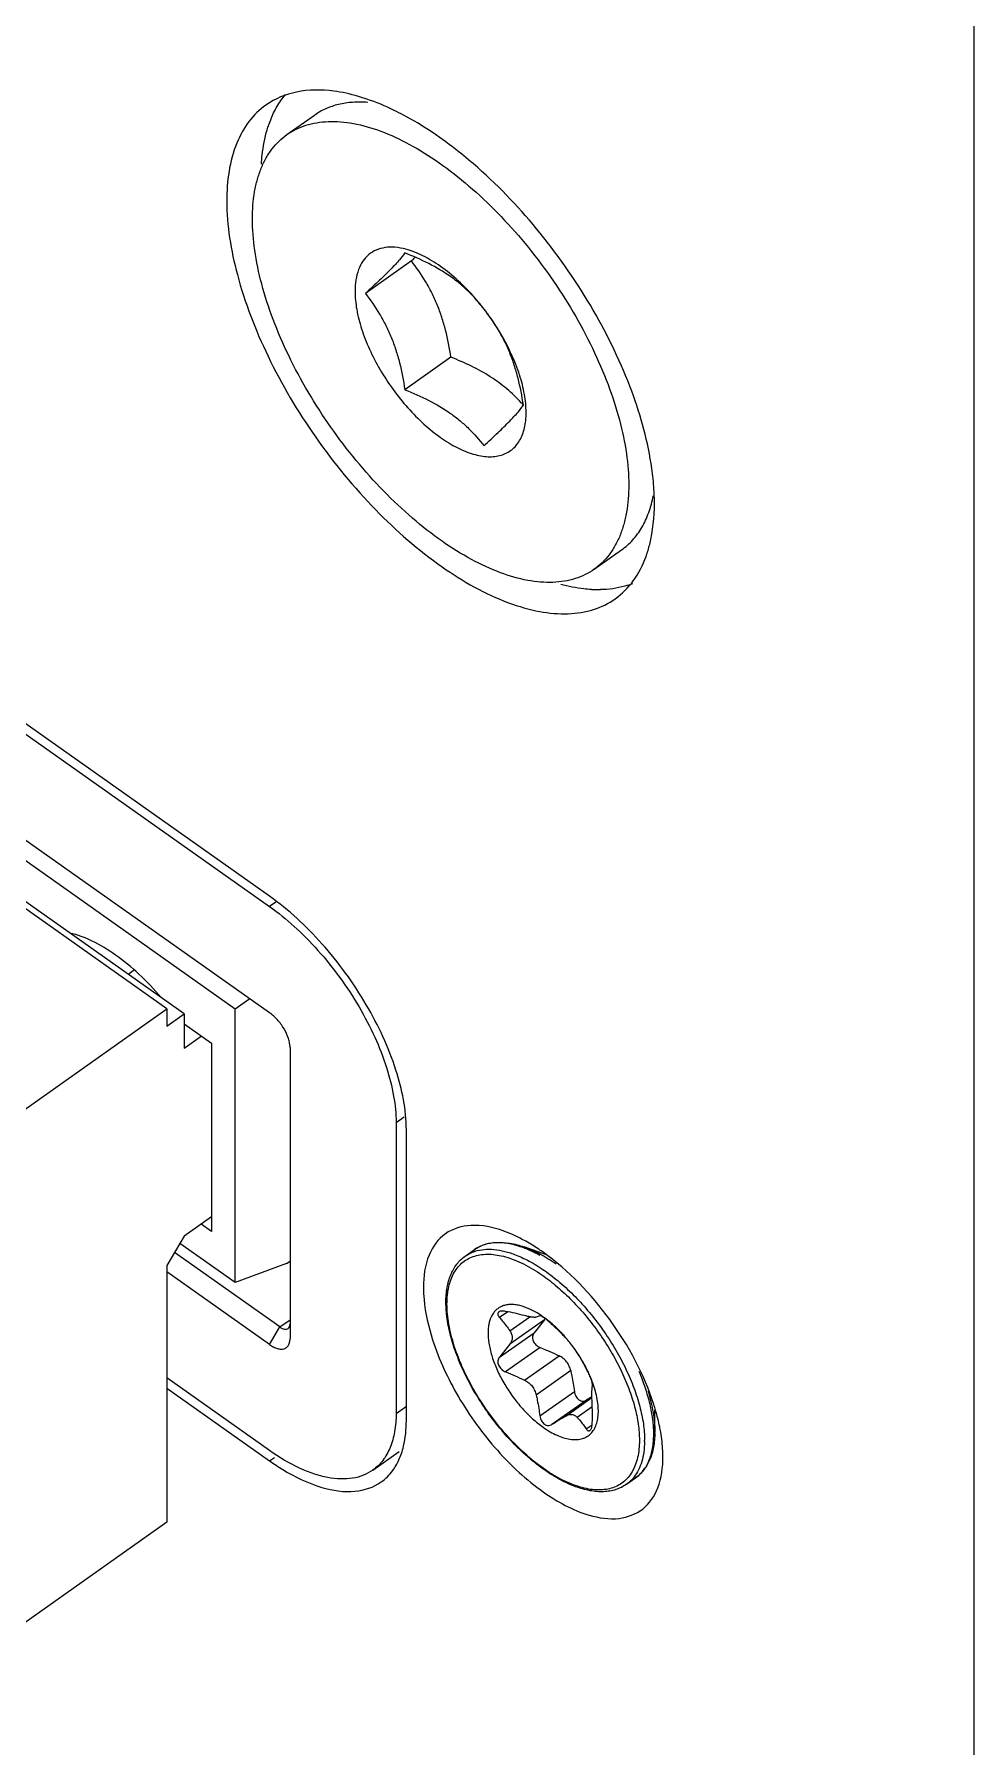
# Model space of a CAD drawing. Header units: millimetres. Extents: x 1177 to 2365, y 93 to 933.
# Drawn here: x 2127.14 to 2148.5, y 495.55 to 534.48 of the extents above; entities that cross this region are included whole.
import ezdxf

# ---------------------------------------------------------------- set-up
doc = ezdxf.new("R2010")
doc.units = ezdxf.units.MM
doc.header["$LTSCALE"] = 0.1
doc.layers.get('0').update_dxf_attribs({"lineweight": 13})

msp = doc.modelspace()

# ---------------------------------------------------------------- linework, layer by layer
for p, q in [((2148.501, 703.983), (2148.502, 463.873)), ((2132.886, 532.202), (2133.509, 532.642)), ((2135.715, 529.333), (2134.669, 528.593)), ((2137.166, 528.478), (2137.163, 528.481)), ((2137.168, 528.482), (2137.166, 528.485)), ((2136.613, 527.142), (2135.567, 526.402)), ((2132.49, 514.889), (2115.378, 526.989)), ((2115.378, 526.756), (2132.49, 514.655)), ((2114.6, 524.428), (2131.712, 512.328)), ((2115.378, 524.344), (2132.49, 512.244)), ((2130.157, 512.328), (2114.6, 523.328)), ((2130.546, 512.214), (2114.989, 523.214)), ((2139.872, 522.323), (2140.495, 522.763)), ((2132.635, 514.758), (2132.49, 514.655)), ((2129.411, 513.21), (2129.274, 513.113)), ((2123.156, 507.378), (2130.157, 512.328)), ((2130.157, 512.328), (2130.157, 511.939)), ((2131.712, 512.328), (2132.042, 512.561)), ((2131.712, 506.105), (2131.712, 512.328)), ((2130.157, 511.939), (2130.546, 512.214)), ((2130.546, 512.214), (2130.546, 511.436)), ((2130.546, 511.986), (2131.168, 511.546)), ((2130.546, 511.436), (2130.934, 511.711)), ((2131.168, 511.546), (2131.168, 507.268)), ((2132.957, 511.448), (2132.957, 504.836)), ((2135.368, 509.743), (2135.55, 509.871)), ((2135.368, 509.743), (2135.368, 503.131)), ((2135.601, 502.966), (2135.601, 509.578)), ((2131.168, 507.598), (2130.546, 507.158)), ((2131.168, 507.268), (2130.934, 507.433)), ((2130.546, 507.158), (2130.157, 506.494)), ((2131.712, 506.105), (2130.451, 506.997)), ((2138.768, 506.744), (2138.278, 506.917)), ((2130.157, 506.494), (2130.157, 500.66)), ((2132.723, 505.098), (2130.33, 506.79)), ((2132.879, 506.541), (2131.712, 506.105)), ((2132.879, 506.541), (2132.957, 506.596)), ((2136.937, 506.706), (2137.146, 506.854)), ((2132.49, 504.699), (2130.157, 506.349)), ((2137.906, 505.443), (2137.72, 505.312)), ((2137.954, 505.01), (2138.405, 505.329)), ((2138.637, 505.351), (2138.553, 505.321)), ((2132.49, 504.699), (2132.723, 505.098)), ((2132.723, 505.098), (2132.957, 505.263)), ((2137.72, 504.411), (2138.505, 504.966)), ((2138.739, 505.262), (2137.954, 504.707)), ((2138.739, 505.262), (2138.505, 504.966)), ((2138.917, 505.165), (2138.744, 505.303)), ((2137.954, 504.707), (2137.72, 504.411)), ((2138.642, 504.631), (2137.858, 504.076)), ((2138.291, 503.886), (2139.076, 504.441)), ((2132.49, 502.288), (2130.157, 503.938)), ((2139.338, 504.104), (2138.553, 503.549)), ((2130.157, 503.705), (2132.49, 502.055)), ((2138.637, 503.075), (2139.422, 503.63)), ((2139.697, 503.435), (2138.912, 502.88)), ((2139.226, 503.073), (2139.821, 503.494)), ((2135.368, 503.131), (2135.601, 503.296)), ((2139.829, 503.28), (2139.488, 503.039)), ((2141.25, 502.714), (2141.25, 503.206)), ((2139.692, 502.779), (2139.826, 502.874)), ((2134.84, 501.843), (2135.439, 502.267)), ((2132.49, 502.055), (2132.6, 502.133)), ((2140.605, 501.52), (2140.814, 501.668)), ((2130.157, 500.66), (2123.934, 496.26))]:
    msp.add_line(p, q)
for centre, radius, start, end in [((2116.123, 550.897), 29.135, 312.2565, 312.4969), ((2133.132, 524.975), 5.347, 38.7155, 40.9792), ((2133.061, 524.919), 5.437, 37.7063, 38.7174), ((2133.018, 524.886), 5.492, 34.7986, 37.7056), ((2133.025, 524.891), 5.483, 34.239, 34.7997), ((2133.074, 524.923), 5.424, 30.4883, 34.2495), ((2135.37, 523.525), 3.84, 41.1531, 42.2785), ((2136.282, 523.824), 4.959, 0.0124, 1.8784), ((2139.964, 524.567), 2.708, 266.6909, 271.0748), ((2137.443, 504.681), 2.362, 68.7676, 69.5002), ((2137.427, 503.508), 2.226, 54.7297, 56.7879), ((2137.364, 503.418), 2.336, 53.7769, 54.7325), ((2138.509, 505.438), 0.29, 322.6689, 328.4954), ((2137.05, 503.024), 2.841, 48.1732, 48.9015), ((2136.626, 502.604), 3.438, 39.6176, 40.7657), ((2136.576, 502.563), 3.502, 37.4549, 39.6145), ((2136.56, 502.55), 3.523, 36.7275, 37.4559), ((2136.542, 502.537), 3.545, 33.7779, 36.7266), ((2136.559, 502.548), 3.525, 32.4194, 33.7796), ((2136.616, 502.584), 3.458, 30.0163, 32.4251), ((2136.673, 502.617), 3.391, 28.7876, 30.0157), ((2136.763, 502.666), 3.29, 26.9429, 28.7942), ((2136.838, 502.704), 3.205, 26.1939, 26.941), ((2136.916, 502.743), 3.118, 24.7155, 26.1987), ((2137.057, 502.806), 2.963, 22.3354, 24.7326), ((2137.24, 502.881), 2.766, 20.2158, 22.3468), ((2137.329, 502.914), 2.671, 19.9022, 20.2096), ((2174.846, 446.643), 66.789, 121.62892, 121.75371), ((2166.526, 458.284), 52.453, 121.363, 121.7658), ((2136.305, 501.76), 5.169, 16.1766, 17.7473), ((2139.003, 502.673), 2.223, 359.4516, 0.0009), ((2139.044, 502.714), 2.206, 359.4516, 0.0009), ((2138.804, 502.525), 2.213, 359.1878, 0.002)]:
    msp.add_arc(centre, radius, start, end)
for points, knots in [([(2133.949, 533.191), (2133.669, 533.228), (2133.125, 533.229), (2132.615, 533.021), (2132.41, 532.876)], [0, 0, 0, 0, 0.528855, 1, 1, 1, 1]), ([(2132.603, 532.733), (2132.62, 532.768), (2132.692, 532.901), (2132.778, 533.026), (2132.85, 533.112)], [0, 0, 0, 0, 0.256529, 1, 1, 1, 1]), ([(2134.705, 533.01), (2134.64, 533.032), (2134.393, 533.11), (2134.138, 533.167), (2133.949, 533.191)], [0, 0, 0, 0, 0.262178, 1, 1, 1, 1]), ([(2135.535, 532.647), (2135.466, 532.684), (2135.196, 532.821), (2134.916, 532.938), (2134.705, 533.01)], [0, 0, 0, 0, 0.261055, 1, 1, 1, 1]), ([(2132.41, 532.876), (2132.265, 532.773), (2131.997, 532.512), (2131.603, 531.794), (2131.518, 531.143), (2131.518, 530.7)], [0, 0, 0, 0, 0.219114, 0.453005, 1, 1, 1, 1]), ([(2132.437, 532.314), (2132.449, 532.351), (2132.494, 532.494), (2132.552, 532.634), (2132.603, 532.733)], [0, 0, 0, 0, 0.257808, 1, 1, 1, 1]), ([(2134.725, 532.934), (2134.61, 532.943), (2134.387, 532.946), (2134.063, 532.899), (2133.767, 532.8), (2133.59, 532.7), (2133.509, 532.642)], [0, 0, 0, 0, 0.27076, 0.524388, 0.765511, 1, 1, 1, 1]), ([(2137.223, 531.453), (2137.086, 531.574), (2136.558, 532.018), (2135.983, 532.409), (2135.535, 532.647)], [0, 0, 0, 0, 0.265033, 1, 1, 1, 1]), ([(2132.101, 530.287), (2132.101, 530.495), (2132.123, 530.799), (2132.209, 531.182), (2132.296, 531.439), (2132.407, 531.671), (2132.543, 531.878), (2132.702, 532.057), (2132.823, 532.157), (2132.886, 532.202)], [0, 0, 0, 0, 0.289417, 0.42228, 0.547849, 0.667052, 0.7811, 0.891496, 1, 1, 1, 1]), ([(2132.305, 531.535), (2132.309, 531.604), (2132.332, 531.867), (2132.382, 532.128), (2132.437, 532.314)], [0, 0, 0, 0, 0.26266, 1, 1, 1, 1]), ([(2132.886, 532.202), (2132.952, 532.248), (2133.091, 532.331), (2133.319, 532.422), (2133.566, 532.481), (2133.831, 532.506), (2134.111, 532.499), (2134.514, 532.444), (2135.048, 532.288), (2135.701, 531.984), (2136.37, 531.564), (2137.039, 531.04), (2137.692, 530.424), (2138.313, 529.731), (2138.887, 528.977), (2139.4, 528.181), (2139.839, 527.363), (2140.193, 526.542), (2140.454, 525.74), (2140.616, 524.974), (2140.657, 524.475), (2140.657, 524.237)], [0, 0, 0, 0, 0.019149, 0.038649, 0.058825, 0.079954, 0.102257, 0.125894, 0.177492, 0.23509, 0.298376, 0.366617, 0.438787, 0.513656, 0.589869, 0.666009, 0.740665, 0.812489, 0.88027, 0.943005, 1, 1, 1, 1]), ([(2141.183, 524.612), (2141.099, 525.211), (2140.753, 526.46), (2139.883, 528.262), (2138.701, 529.977), (2137.738, 530.998), (2137.223, 531.453)], [0, 0, 0, 0, 0.225858, 0.479239, 0.743591, 1, 1, 1, 1]), ([(2131.518, 530.7), (2131.518, 530.134), (2131.723, 528.909), (2132.428, 527.094), (2133.497, 525.29), (2134.831, 523.668), (2136.304, 522.378), (2137.605, 521.637), (2138.6, 521.345), (2139.259, 521.285), (2139.854, 521.376), (2140.2, 521.544), (2140.349, 521.649)], [0, 0, 0, 0, 0.119629, 0.259294, 0.410156, 0.561319, 0.701758, 0.82256, 0.874234, 0.920158, 0.961427, 1, 1, 1, 1]), ([(2139.872, 522.323), (2139.807, 522.277), (2139.668, 522.194), (2139.44, 522.103), (2139.192, 522.044), (2138.928, 522.019), (2138.648, 522.026), (2138.245, 522.081), (2137.711, 522.237), (2137.057, 522.541), (2136.388, 522.96), (2135.719, 523.485), (2135.066, 524.101), (2134.445, 524.794), (2133.871, 525.548), (2133.359, 526.344), (2132.92, 527.162), (2132.566, 527.982), (2132.304, 528.785), (2132.142, 529.551), (2132.101, 530.05), (2132.101, 530.287)], [0, 0, 0, 0, 0.019149, 0.038649, 0.058825, 0.079954, 0.102257, 0.125894, 0.177492, 0.23509, 0.298376, 0.366617, 0.438787, 0.513656, 0.589869, 0.666009, 0.740665, 0.812489, 0.88027, 0.943005, 1, 1, 1, 1]), ([(2135.589, 529.598), (2135.508, 529.619), (2135.351, 529.648), (2135.122, 529.644), (2134.917, 529.589), (2134.741, 529.482), (2134.603, 529.327), (2134.504, 529.129), (2134.446, 528.894), (2134.435, 528.726), (2134.435, 528.637)], [0, 0, 0, 0, 0.13896, 0.264025, 0.378766, 0.488706, 0.600489, 0.72029, 0.852666, 1, 1, 1, 1]), ([(2135.567, 529.514), (2135.53, 529.46), (2135.431, 529.335), (2135.237, 529.128), (2134.976, 528.875), (2134.777, 528.692), (2134.669, 528.593)], [0, 0, 0, 0, 0.153003, 0.370385, 0.657773, 1, 1, 1, 1]), ([(2137.363, 528.244), (2137.257, 528.379), (2137.084, 528.576), (2136.822, 528.814), (2136.527, 529.04), (2136.111, 529.286), (2135.752, 529.441), (2135.567, 529.514)], [0, 0, 0, 0, 0.231544, 0.351612, 0.475091, 0.732117, 1, 1, 1, 1]), ([(2137.166, 528.485), (2137.045, 528.624), (2136.796, 528.882), (2136.397, 529.208), (2135.998, 529.453), (2135.722, 529.563), (2135.589, 529.598)], [0, 0, 0, 0, 0.283113, 0.548501, 0.788988, 1, 1, 1, 1]), ([(2136.613, 527.142), (2136.583, 527.349), (2136.525, 527.655), (2136.411, 528.051), (2136.307, 528.336), (2136.184, 528.607), (2135.997, 528.946), (2135.832, 529.183), (2135.715, 529.333)], [0, 0, 0, 0, 0.260883, 0.389245, 0.515674, 0.63991, 0.761917, 1, 1, 1, 1]), ([(2134.435, 528.637), (2134.435, 528.502), (2134.464, 528.213), (2134.578, 527.773), (2134.758, 527.313), (2134.999, 526.851), (2135.292, 526.405), (2135.625, 525.991), (2135.986, 525.624), (2136.362, 525.318), (2136.738, 525.085), (2137.052, 524.954), (2137.291, 524.897), (2137.456, 524.878), (2137.61, 524.883), (2137.753, 524.91), (2137.884, 524.962), (2137.999, 525.036), (2138.099, 525.132), (2138.211, 525.292), (2138.283, 525.489), (2138.318, 525.707), (2138.324, 525.826), (2138.324, 525.887)], [0, 0, 0, 0, 0.061235, 0.129852, 0.204517, 0.283364, 0.364218, 0.444756, 0.522683, 0.595886, 0.662619, 0.721733, 0.748357, 0.773095, 0.796141, 0.817805, 0.838519, 0.858811, 0.87926, 0.900425, 0.946581, 0.97233, 1, 1, 1, 1]), ([(2134.669, 528.593), (2134.785, 528.443), (2134.95, 528.206), (2135.137, 527.867), (2135.261, 527.596), (2135.365, 527.311), (2135.478, 526.915), (2135.536, 526.609), (2135.567, 526.402)], [0, 0, 0, 0, 0.238083, 0.360089, 0.484325, 0.610755, 0.739117, 1, 1, 1, 1]), ([(2138.261, 526.053), (2138.231, 526.259), (2138.173, 526.565), (2138.059, 526.962), (2137.955, 527.246), (2137.832, 527.517), (2137.645, 527.857), (2137.48, 528.093), (2137.363, 528.244)], [0, 0, 0, 0, 0.260883, 0.389245, 0.515675, 0.639911, 0.761917, 1, 1, 1, 1]), ([(2138.324, 525.887), (2138.324, 526.024), (2138.294, 526.314), (2138.18, 526.757), (2137.997, 527.219), (2137.838, 527.523), (2137.749, 527.675)], [0, 0, 0, 0, 0.216021, 0.45819, 0.721741, 1, 1, 1, 1]), ([(2138.211, 526.108), (2138.11, 526.219), (2137.89, 526.434), (2137.509, 526.713), (2137.078, 526.949), (2136.771, 527.081), (2136.613, 527.142)], [0, 0, 0, 0, 0.233917, 0.478986, 0.735235, 1, 1, 1, 1]), ([(2135.567, 526.402), (2135.752, 526.33), (2136.111, 526.175), (2136.527, 525.929), (2136.822, 525.702), (2137.084, 525.465), (2137.257, 525.268), (2137.363, 525.132)], [0, 0, 0, 0, 0.267883, 0.524909, 0.648388, 0.768456, 1, 1, 1, 1]), ([(2137.363, 525.132), (2137.472, 525.231), (2137.671, 525.414), (2137.932, 525.667), (2138.125, 525.874), (2138.224, 525.999), (2138.261, 526.053)], [0, 0, 0, 0, 0.342226, 0.629615, 0.846997, 1, 1, 1, 1]), ([(2141.238, 523.986), (2141.236, 524.037), (2141.226, 524.246), (2141.205, 524.455), (2141.183, 524.612)], [0, 0, 0, 0, 0.242221, 1, 1, 1, 1]), ([(2140.657, 524.237), (2140.657, 524.03), (2140.636, 523.726), (2140.55, 523.343), (2140.463, 523.086), (2140.351, 522.854), (2140.216, 522.647), (2140.057, 522.468), (2139.936, 522.368), (2139.872, 522.323)], [0, 0, 0, 0, 0.289417, 0.42228, 0.547849, 0.667052, 0.7811, 0.891496, 1, 1, 1, 1]), ([(2140.495, 522.763), (2140.587, 522.828), (2140.76, 522.982), (2140.968, 523.272), (2141.125, 523.615), (2141.192, 523.867), (2141.218, 523.999)], [0, 0, 0, 0, 0.230928, 0.470152, 0.724759, 1, 1, 1, 1]), ([(2141.051, 522.615), (2141.083, 522.704), (2141.201, 523.097), (2141.241, 523.51), (2141.241, 523.825)], [0, 0, 0, 0, 0.231866, 1, 1, 1, 1]), ([(2140.349, 521.649), (2140.507, 521.761), (2140.797, 522.053), (2140.98, 522.418), (2141.051, 522.615)], [0, 0, 0, 0, 0.480979, 1, 1, 1, 1]), ([(2139.807, 521.863), (2139.751, 521.866), (2139.517, 521.887), (2139.285, 521.933), (2139.112, 521.979)], [0, 0, 0, 0, 0.238894, 1, 1, 1, 1]), ([(2140.741, 521.994), (2140.685, 521.973), (2140.451, 521.895), (2140.202, 521.863), (2140.015, 521.859)], [0, 0, 0, 0, 0.2405, 1, 1, 1, 1]), ([(2135.601, 509.578), (2135.601, 510.037), (2135.393, 511.038), (2134.722, 512.473), (2133.746, 513.818), (2132.927, 514.58), (2132.49, 514.889)], [0, 0, 0, 0, 0.217664, 0.47535, 0.746331, 1, 1, 1, 1]), ([(2132.49, 514.655), (2132.686, 514.517), (2133.072, 514.203), (2133.607, 513.66), (2134.1, 513.047), (2134.533, 512.386), (2134.89, 511.703), (2135.157, 511.022), (2135.324, 510.37), (2135.368, 509.944), (2135.368, 509.743)], [0, 0, 0, 0, 0.122847, 0.253621, 0.388778, 0.524463, 0.656784, 0.782086, 0.897239, 1, 1, 1, 1]), ([(2128.99, 513.553), (2128.822, 513.672), (2128.491, 513.873), (2128.128, 514.011), (2127.953, 514.051)], [0, 0, 0, 0, 0.535191, 1, 1, 1, 1]), ([(2130.027, 512.585), (2129.869, 512.772), (2129.543, 513.117), (2129.177, 513.42), (2128.99, 513.553)], [0, 0, 0, 0, 0.516581, 1, 1, 1, 1]), ([(2132.957, 511.448), (2132.957, 511.48), (2132.95, 511.549), (2132.912, 511.696), (2132.825, 511.882), (2132.679, 512.083), (2132.556, 512.198), (2132.49, 512.244)], [0, 0, 0, 0, 0.102808, 0.218186, 0.475686, 0.74646, 1, 1, 1, 1]), ([(2137.805, 507.28), (2137.571, 507.363), (2137.118, 507.464), (2136.448, 507.274), (2136.046, 506.706), (2135.99, 506.245), (2135.99, 505.997)], [0, 0, 0, 0, 0.274832, 0.499949, 0.72532, 1, 1, 1, 1]), ([(2138.319, 507.044), (2138.275, 507.068), (2138.109, 507.157), (2137.936, 507.234), (2137.805, 507.28)], [0, 0, 0, 0, 0.261831, 1, 1, 1, 1]), ([(2137.146, 506.854), (2137.182, 506.88), (2137.258, 506.925), (2137.426, 506.993), (2137.663, 507.033), (2137.968, 507.01), (2138.174, 506.954), (2138.278, 506.917)], [0, 0, 0, 0, 0.11172, 0.224764, 0.460277, 0.716637, 1, 1, 1, 1]), ([(2138.27, 506.894), (2138.164, 506.934), (2138.004, 506.981), (2137.792, 507.01), (2137.644, 507.014), (2137.505, 507.001), (2137.374, 506.97), (2137.254, 506.922), (2137.181, 506.879), (2137.146, 506.854)], [0, 0, 0, 0, 0.290876, 0.424091, 0.549759, 0.66878, 0.782404, 0.892197, 1, 1, 1, 1]), ([(2138.278, 506.917), (2138.402, 506.873), (2138.654, 506.759), (2138.889, 506.612), (2139.008, 506.529)], [0, 0, 0, 0, 0.47494, 1, 1, 1, 1]), ([(2138.64, 506.721), (2138.612, 506.737), (2138.501, 506.797), (2138.385, 506.849), (2138.298, 506.883)], [0, 0, 0, 0, 0.259433, 1, 1, 1, 1]), ([(2138.713, 506.794), (2138.68, 506.817), (2138.552, 506.906), (2138.419, 506.988), (2138.319, 507.044)], [0, 0, 0, 0, 0.257153, 1, 1, 1, 1]), ([(2136.501, 505.66), (2136.501, 505.771), (2136.516, 505.983), (2136.596, 506.279), (2136.713, 506.489), (2136.833, 506.625), (2136.901, 506.681), (2136.937, 506.706)], [0, 0, 0, 0, 0.283363, 0.539723, 0.775236, 0.88828, 1, 1, 1, 1]), ([(2136.525, 505.619), (2136.525, 505.687), (2136.531, 505.82), (2136.561, 506.009), (2136.612, 506.181), (2136.683, 506.333), (2136.774, 506.464), (2136.884, 506.572), (2137.012, 506.656), (2137.156, 506.715), (2137.315, 506.748), (2137.487, 506.755), (2137.669, 506.736), (2137.861, 506.693), (2138.061, 506.625), (2138.344, 506.498), (2138.549, 506.373), (2138.684, 506.28)], [0, 0, 0, 0, 0.068691, 0.13262, 0.192075, 0.247668, 0.300282, 0.351078, 0.401416, 0.45271, 0.506263, 0.563146, 0.624139, 0.689741, 0.760191, 0.835521, 1, 1, 1, 1]), ([(2136.937, 506.706), (2136.971, 506.73), (2137.043, 506.773), (2137.122, 506.805), (2137.162, 506.818)], [0, 0, 0, 0, 0.49553, 1, 1, 1, 1]), ([(2137.162, 506.818), (2137.228, 506.839), (2137.372, 506.867), (2137.601, 506.864), (2137.846, 506.82), (2138.011, 506.766), (2138.095, 506.733)], [0, 0, 0, 0, 0.218999, 0.456051, 0.715639, 1, 1, 1, 1]), ([(2138.095, 506.733), (2138.212, 506.687), (2138.451, 506.571), (2138.674, 506.428), (2138.787, 506.348)], [0, 0, 0, 0, 0.477167, 1, 1, 1, 1]), ([(2141.228, 503.335), (2141.007, 504.026), (2140.308, 505.315), (2139.298, 506.38), (2138.713, 506.794)], [0, 0, 0, 0, 0.502925, 1, 1, 1, 1]), ([(2138.684, 506.28), (2138.804, 506.197), (2139.04, 506.012), (2139.259, 505.807), (2139.367, 505.697)], [0, 0, 0, 0, 0.485818, 1, 1, 1, 1]), ([(2138.787, 506.348), (2138.908, 506.261), (2139.147, 506.071), (2139.368, 505.859), (2139.477, 505.746)], [0, 0, 0, 0, 0.486555, 1, 1, 1, 1]), ([(2135.99, 505.997), (2135.99, 505.905), (2136.011, 505.502), (2136.103, 505.105), (2136.198, 504.808)], [0, 0, 0, 0, 0.227812, 1, 1, 1, 1]), ([(2139.477, 505.746), (2139.59, 505.629), (2139.807, 505.383), (2140.104, 504.99), (2140.369, 504.575), (2140.595, 504.149), (2140.778, 503.723), (2140.912, 503.305), (2140.996, 502.908), (2141.017, 502.648), (2141.017, 502.525)], [0, 0, 0, 0, 0.13373, 0.269667, 0.405332, 0.538258, 0.666097, 0.786739, 0.898442, 1, 1, 1, 1]), ([(2140.605, 501.52), (2140.568, 501.494), (2140.491, 501.448), (2140.364, 501.397), (2140.227, 501.364), (2140.03, 501.344), (2139.764, 501.367), (2139.432, 501.462), (2139.088, 501.621), (2138.737, 501.839), (2138.388, 502.112), (2138.047, 502.432), (2137.723, 502.792), (2137.424, 503.184), (2137.157, 503.598), (2136.929, 504.024), (2136.744, 504.451), (2136.607, 504.871), (2136.522, 505.272), (2136.501, 505.535), (2136.501, 505.66)], [0, 0, 0, 0, 0.020397, 0.041045, 0.062241, 0.084226, 0.131243, 0.183331, 0.240923, 0.303859, 0.371524, 0.44298, 0.517062, 0.592464, 0.667813, 0.74174, 0.812946, 0.880281, 0.942827, 1, 1, 1, 1]), ([(2140.9, 502.525), (2140.9, 502.456), (2140.894, 502.322), (2140.863, 502.132), (2140.812, 501.959), (2140.739, 501.806), (2140.647, 501.675), (2140.535, 501.567), (2140.405, 501.483), (2140.259, 501.426), (2140.098, 501.395), (2139.924, 501.389), (2139.739, 501.41), (2139.544, 501.457), (2139.342, 501.528), (2139.134, 501.624), (2138.922, 501.743), (2138.63, 501.936), (2138.27, 502.228), (2137.864, 502.641), (2137.489, 503.107), (2137.16, 503.609), (2136.889, 504.129), (2136.686, 504.646), (2136.558, 505.142), (2136.525, 505.466), (2136.525, 505.619)], [0, 0, 0, 0, 0.027667, 0.0534, 0.077319, 0.099676, 0.120837, 0.141282, 0.16157, 0.182278, 0.203938, 0.226978, 0.25171, 0.278327, 0.306919, 0.33749, 0.369975, 0.404252, 0.477438, 0.555347, 0.635866, 0.716701, 0.795531, 0.87018, 0.938782, 1, 1, 1, 1]), ([(2138.647, 505.371), (2138.57, 505.421), (2138.42, 505.506), (2138.224, 505.578), (2138.076, 505.605), (2137.974, 505.61), (2137.879, 505.601), (2137.791, 505.577), (2137.712, 505.539), (2137.643, 505.487), (2137.584, 505.421), (2137.518, 505.314), (2137.477, 505.184), (2137.459, 505.042), (2137.456, 504.877), (2137.484, 504.653), (2137.56, 504.372), (2137.679, 504.08), (2137.834, 503.787), (2138.021, 503.505), (2138.234, 503.243), (2138.463, 503.011), (2138.629, 502.877), (2138.713, 502.818)], [0, 0, 0, 0, 0.064971, 0.122253, 0.148036, 0.172034, 0.194484, 0.215738, 0.236256, 0.256576, 0.27726, 0.298829, 0.346105, 0.372451, 0.400735, 0.463065, 0.53255, 0.607826, 0.687053, 0.768102, 0.848727, 0.926705, 1, 1, 1, 1]), ([(2137.707, 505.44), (2137.702, 505.437), (2137.694, 505.43), (2137.686, 505.416), (2137.682, 505.401), (2137.682, 505.384), (2137.686, 505.366), (2137.697, 505.341), (2137.71, 505.323), (2137.72, 505.312)], [0, 0, 0, 0, 0.110855, 0.215586, 0.320689, 0.432235, 0.554543, 0.689895, 1, 1, 1, 1]), ([(2137.858, 505.452), (2137.842, 505.455), (2137.813, 505.46), (2137.772, 505.46), (2137.736, 505.455), (2137.715, 505.446), (2137.707, 505.44)], [0, 0, 0, 0, 0.299606, 0.570155, 0.803995, 1, 1, 1, 1]), ([(2138.291, 505.355), (2138.22, 505.374), (2138.076, 505.409), (2137.931, 505.438), (2137.858, 505.452)], [0, 0, 0, 0, 0.496183, 1, 1, 1, 1]), ([(2138.553, 505.321), (2138.548, 505.319), (2138.537, 505.316), (2138.516, 505.315), (2138.49, 505.316), (2138.445, 505.321), (2138.378, 505.333), (2138.322, 505.347), (2138.291, 505.355)], [0, 0, 0, 0, 0.057755, 0.134498, 0.232002, 0.350625, 0.645397, 1, 1, 1, 1]), ([(2138.741, 505.297), (2138.729, 505.306), (2138.706, 505.321), (2138.679, 505.337), (2138.661, 505.346), (2138.651, 505.35), (2138.644, 505.352), (2138.639, 505.352), (2138.637, 505.351)], [0, 0, 0, 0, 0.385223, 0.686099, 0.800606, 0.890472, 0.956182, 1, 1, 1, 1]), ([(2139.367, 505.697), (2139.479, 505.582), (2139.695, 505.342), (2139.99, 504.956), (2140.253, 504.548), (2140.479, 504.128), (2140.661, 503.708), (2140.796, 503.296), (2140.879, 502.903), (2140.9, 502.647), (2140.9, 502.525)], [0, 0, 0, 0, 0.133301, 0.269057, 0.404732, 0.537791, 0.665818, 0.786638, 0.898451, 1, 1, 1, 1]), ([(2132.723, 505.098), (2132.741, 505.085), (2132.775, 505.065), (2132.827, 505.046), (2132.875, 505.043), (2132.903, 505.054), (2132.914, 505.062)], [0, 0, 0, 0, 0.312078, 0.579925, 0.804194, 1, 1, 1, 1]), ([(2132.914, 505.062), (2132.928, 505.072), (2132.952, 505.105), (2132.957, 505.145), (2132.957, 505.166)], [0, 0, 0, 0, 0.450324, 1, 1, 1, 1]), ([(2137.72, 505.312), (2137.741, 505.288), (2137.823, 505.19), (2137.9, 505.089), (2137.954, 505.01)], [0, 0, 0, 0, 0.247438, 1, 1, 1, 1]), ([(2137.954, 505.01), (2137.97, 504.986), (2137.997, 504.937), (2138.012, 504.855), (2137.997, 504.775), (2137.971, 504.729), (2137.954, 504.707)], [0, 0, 0, 0, 0.264079, 0.510377, 0.751355, 1, 1, 1, 1]), ([(2138.505, 504.966), (2138.495, 504.954), (2138.479, 504.927), (2138.466, 504.881), (2138.467, 504.831), (2138.481, 504.781), (2138.508, 504.733), (2138.558, 504.676), (2138.607, 504.645), (2138.642, 504.631)], [0, 0, 0, 0, 0.110057, 0.22212, 0.339197, 0.463156, 0.59368, 0.728683, 1, 1, 1, 1]), ([(2138.912, 505.157), (2138.885, 505.182), (2138.829, 505.23), (2138.771, 505.276), (2138.741, 505.297)], [0, 0, 0, 0, 0.504225, 1, 1, 1, 1]), ([(2139.226, 504.845), (2139.202, 504.872), (2139.101, 504.98), (2138.994, 505.083), (2138.912, 505.157)], [0, 0, 0, 0, 0.25181, 1, 1, 1, 1]), ([(2139.23, 504.849), (2139.207, 504.875), (2139.117, 504.977), (2139.02, 505.073), (2138.944, 505.141)], [0, 0, 0, 0, 0.254991, 1, 1, 1, 1]), ([(2132.49, 504.699), (2132.519, 504.679), (2132.576, 504.644), (2132.664, 504.607), (2132.745, 504.591), (2132.819, 504.598), (2132.881, 504.629), (2132.926, 504.683), (2132.952, 504.754), (2132.957, 504.808), (2132.957, 504.836)], [0, 0, 0, 0, 0.165276, 0.312003, 0.439056, 0.549496, 0.65067, 0.753356, 0.867921, 1, 1, 1, 1]), ([(2136.198, 504.808), (2136.343, 504.355), (2136.76, 503.462), (2137.615, 502.286), (2138.614, 501.355), (2139.381, 500.93), (2139.754, 500.82)], [0, 0, 0, 0, 0.259454, 0.532292, 0.787691, 1, 1, 1, 1]), ([(2138.642, 504.631), (2138.716, 504.602), (2138.862, 504.542), (2139.005, 504.476), (2139.076, 504.441)], [0, 0, 0, 0, 0.501557, 1, 1, 1, 1]), ([(2137.72, 504.411), (2137.711, 504.399), (2137.694, 504.373), (2137.681, 504.326), (2137.682, 504.276), (2137.696, 504.226), (2137.723, 504.178), (2137.773, 504.121), (2137.822, 504.09), (2137.858, 504.076)], [0, 0, 0, 0, 0.110068, 0.222131, 0.339198, 0.463146, 0.593666, 0.728661, 1, 1, 1, 1]), ([(2139.338, 504.104), (2139.33, 504.14), (2139.306, 504.211), (2139.249, 504.307), (2139.171, 504.386), (2139.108, 504.425), (2139.076, 504.441)], [0, 0, 0, 0, 0.251581, 0.503216, 0.753149, 1, 1, 1, 1]), ([(2139.692, 504.155), (2139.677, 504.185), (2139.613, 504.305), (2139.545, 504.423), (2139.488, 504.508)], [0, 0, 0, 0, 0.247844, 1, 1, 1, 1]), ([(2139.829, 503.82), (2139.829, 503.827), (2139.825, 503.844), (2139.816, 503.874), (2139.802, 503.912), (2139.784, 503.958), (2139.763, 504.008), (2139.732, 504.075), (2139.708, 504.124), (2139.692, 504.155)], [0, 0, 0, 0, 0.05513, 0.14163, 0.257024, 0.395661, 0.548948, 0.706818, 1, 1, 1, 1]), ([(2137.858, 504.076), (2137.931, 504.047), (2138.077, 503.987), (2138.221, 503.921), (2138.291, 503.886)], [0, 0, 0, 0, 0.501559, 1, 1, 1, 1]), ([(2138.291, 503.886), (2138.324, 503.87), (2138.386, 503.831), (2138.464, 503.752), (2138.522, 503.656), (2138.545, 503.586), (2138.553, 503.549)], [0, 0, 0, 0, 0.246851, 0.496784, 0.748419, 1, 1, 1, 1]), ([(2138.713, 502.818), (2138.764, 502.781), (2138.866, 502.715), (2139.021, 502.635), (2139.172, 502.576), (2139.315, 502.542), (2139.45, 502.532), (2139.574, 502.546), (2139.685, 502.587), (2139.78, 502.652), (2139.857, 502.74), (2139.914, 502.85), (2139.951, 502.979), (2139.969, 503.124), (2139.966, 503.284), (2139.944, 503.457), (2139.902, 503.638), (2139.863, 503.761), (2139.84, 503.823)], [0, 0, 0, 0, 0.078767, 0.152119, 0.219599, 0.281185, 0.337226, 0.388594, 0.436757, 0.483697, 0.531628, 0.582577, 0.638071, 0.699044, 0.765901, 0.838622, 0.916853, 1, 1, 1, 1]), ([(2139.338, 504.104), (2139.347, 504.065), (2139.38, 503.908), (2139.405, 503.749), (2139.422, 503.63)], [0, 0, 0, 0, 0.249654, 1, 1, 1, 1]), ([(2139.825, 503.687), (2139.829, 503.71), (2139.833, 503.755), (2139.831, 503.799), (2139.829, 503.82)], [0, 0, 0, 0, 0.528672, 1, 1, 1, 1]), ([(2141.226, 502.673), (2141.226, 502.781), (2141.21, 503.007), (2141.145, 503.353), (2141.04, 503.716), (2140.947, 503.96), (2140.894, 504.083)], [0, 0, 0, 0, 0.222264, 0.464427, 0.724574, 1, 1, 1, 1]), ([(2138.553, 503.549), (2138.562, 503.51), (2138.595, 503.353), (2138.621, 503.194), (2138.637, 503.075)], [0, 0, 0, 0, 0.249653, 1, 1, 1, 1]), ([(2139.422, 503.63), (2139.427, 503.592), (2139.445, 503.537), (2139.486, 503.476), (2139.524, 503.441), (2139.567, 503.418), (2139.612, 503.409), (2139.657, 503.415), (2139.684, 503.427), (2139.697, 503.435)], [0, 0, 0, 0, 0.283045, 0.419024, 0.547303, 0.666884, 0.779448, 0.888986, 1, 1, 1, 1]), ([(2139.825, 503.384), (2139.823, 503.418), (2139.821, 503.481), (2139.82, 503.567), (2139.82, 503.627), (2139.822, 503.665), (2139.824, 503.68), (2139.825, 503.687)], [0, 0, 0, 0, 0.333984, 0.623167, 0.848236, 0.933364, 1, 1, 1, 1]), ([(2139.829, 502.92), (2139.831, 502.998), (2139.833, 503.153), (2139.829, 503.307), (2139.825, 503.384)], [0, 0, 0, 0, 0.502301, 1, 1, 1, 1]), ([(2141.097, 503.635), (2141.145, 503.477), (2141.22, 503.174), (2141.25, 502.862), (2141.25, 502.714)], [0, 0, 0, 0, 0.527328, 1, 1, 1, 1]), ([(2135.368, 503.131), (2135.368, 502.992), (2135.349, 502.727), (2135.251, 502.361), (2135.084, 502.058), (2134.926, 501.904), (2134.84, 501.843)], [0, 0, 0, 0, 0.289808, 0.548321, 0.781382, 1, 1, 1, 1]), ([(2138.637, 503.075), (2138.643, 503.037), (2138.665, 502.966), (2138.712, 502.907), (2138.741, 502.887)], [0, 0, 0, 0, 0.518725, 1, 1, 1, 1]), ([(2139.226, 503.073), (2139.248, 503.087), (2139.283, 503.102), (2139.332, 503.111), (2139.367, 503.11), (2139.401, 503.102), (2139.444, 503.082), (2139.472, 503.058), (2139.488, 503.039)], [0, 0, 0, 0, 0.264541, 0.388072, 0.507557, 0.625723, 0.745648, 1, 1, 1, 1]), ([(2139.488, 503.039), (2139.507, 503.019), (2139.579, 502.935), (2139.645, 502.847), (2139.692, 502.779)], [0, 0, 0, 0, 0.254205, 1, 1, 1, 1]), ([(2141.385, 502.703), (2141.378, 502.743), (2141.346, 502.91), (2141.305, 503.076), (2141.269, 503.2)], [0, 0, 0, 0, 0.24213, 1, 1, 1, 1]), ([(2135.489, 502.218), (2135.508, 502.274), (2135.578, 502.517), (2135.601, 502.772), (2135.601, 502.966)], [0, 0, 0, 0, 0.232718, 1, 1, 1, 1]), ([(2138.741, 502.887), (2138.754, 502.878), (2138.782, 502.863), (2138.828, 502.854), (2138.872, 502.86), (2138.9, 502.872), (2138.912, 502.88)], [0, 0, 0, 0, 0.264096, 0.512756, 0.754722, 1, 1, 1, 1]), ([(2139.692, 502.779), (2139.698, 502.77), (2139.71, 502.755), (2139.732, 502.739), (2139.756, 502.734), (2139.77, 502.74), (2139.776, 502.744)], [0, 0, 0, 0, 0.312381, 0.568964, 0.78457, 1, 1, 1, 1]), ([(2139.776, 502.744), (2139.785, 502.751), (2139.797, 502.766), (2139.808, 502.789), (2139.818, 502.819), (2139.826, 502.863), (2139.829, 502.9), (2139.829, 502.92)], [0, 0, 0, 0, 0.176362, 0.285047, 0.407169, 0.686463, 1, 1, 1, 1]), ([(2141.25, 502.693), (2141.249, 502.584), (2141.232, 502.376), (2141.151, 502.087), (2141.035, 501.881), (2140.916, 501.748), (2140.849, 501.693), (2140.814, 501.668)], [0, 0, 0, 0, 0.282662, 0.538821, 0.774638, 0.88796, 1, 1, 1, 1]), ([(2140.814, 501.668), (2140.847, 501.691), (2140.909, 501.743), (2140.992, 501.835), (2141.062, 501.941), (2141.142, 502.104), (2141.209, 502.343), (2141.225, 502.545), (2141.226, 502.652)], [0, 0, 0, 0, 0.108913, 0.21967, 0.333984, 0.453325, 0.711256, 1, 1, 1, 1]), ([(2141.435, 502.147), (2141.435, 502.191), (2141.43, 502.377), (2141.408, 502.563), (2141.385, 502.703)], [0, 0, 0, 0, 0.237562, 1, 1, 1, 1]), ([(2134.84, 501.843), (2134.773, 501.796), (2134.626, 501.716), (2134.375, 501.649), (2134.1, 501.634), (2133.802, 501.669), (2133.488, 501.754), (2133.034, 501.938), (2132.705, 502.136), (2132.49, 502.288)], [0, 0, 0, 0, 0.096304, 0.196554, 0.30406, 0.421164, 0.549172, 0.688587, 1, 1, 1, 1]), ([(2141.017, 502.494), (2141.016, 502.414), (2141.005, 502.26), (2140.96, 502.042), (2140.887, 501.85), (2140.818, 501.737), (2140.779, 501.687)], [0, 0, 0, 0, 0.281124, 0.539691, 0.777896, 1, 1, 1, 1]), ([(2132.49, 502.055), (2132.589, 501.985), (2132.962, 501.739), (2133.37, 501.541), (2133.682, 501.449)], [0, 0, 0, 0, 0.27159, 1, 1, 1, 1]), ([(2135.03, 501.574), (2135.131, 501.645), (2135.251, 501.765), (2135.342, 501.905), (2135.364, 501.942)], [0, 0, 0, 0, 0.741489, 1, 1, 1, 1]), ([(2139.754, 500.82), (2139.975, 500.756), (2140.404, 500.687), (2141.02, 500.911), (2141.382, 501.465), (2141.435, 501.908), (2141.435, 502.147)], [0, 0, 0, 0, 0.267866, 0.492101, 0.721544, 1, 1, 1, 1]), ([(2133.682, 501.449), (2133.924, 501.379), (2134.393, 501.302), (2134.858, 501.452), (2135.03, 501.574)], [0, 0, 0, 0, 0.543815, 1, 1, 1, 1]), ([(2140.779, 501.687), (2140.754, 501.655), (2140.7, 501.595), (2140.638, 501.543), (2140.605, 501.52)], [0, 0, 0, 0, 0.504181, 1, 1, 1, 1])]:
    msp.add_open_spline(points, degree=3, knots=knots)
msp.add_open_spline([(2135.364, 501.942), (2135.415, 502.029), (2135.456, 502.122), (2135.489, 502.218)], degree=3)

doc.saveas('drawing.dxf')
